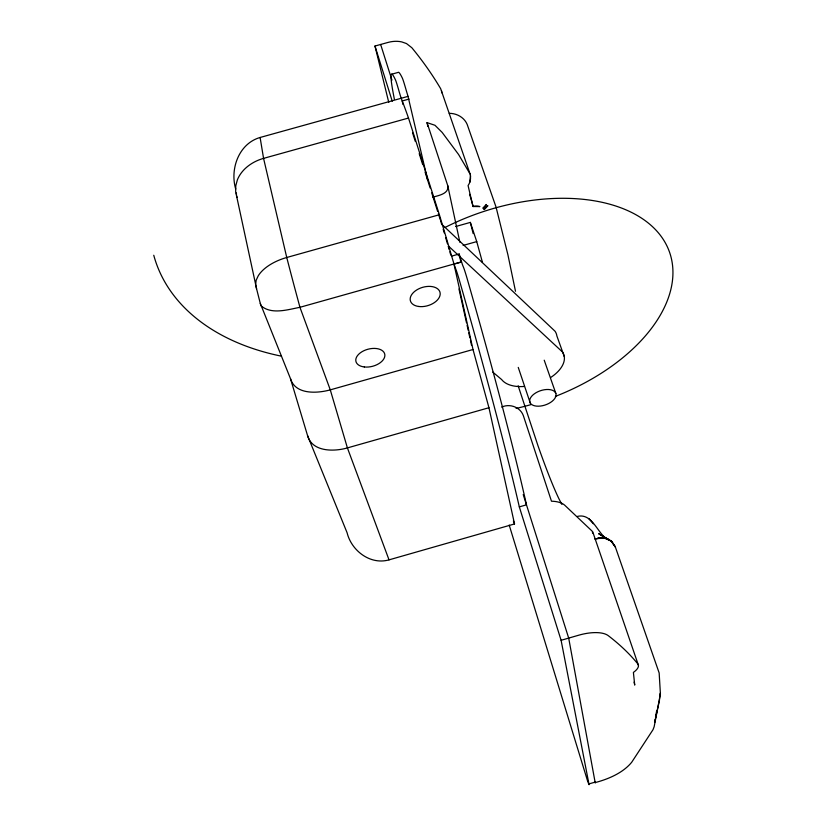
<?xml version="1.0" encoding="UTF-8"?>
<svg xmlns="http://www.w3.org/2000/svg" width="826" height="826" viewBox="0 0 826 826"><rect width="100%" height="100%" fill="white"/><g stroke="black" fill="none" stroke-linecap="round" stroke-linejoin="round"><path stroke-width="1.24" d="M523.219 494.557L568.691 638.095L595.226 782.893L594.937 782.449M605.592 538.18L598.664 533.668L611.539 541.206L615.349 546.977L659.158 672.963L660.418 693.943L654.151 726.735L653.005 729.709L631.673 762.295C622.752 773.167 607.926 779.228 595.226 782.573M660.077 693.375L659.416 700.551L654.667 722.285L655.07 719.756M469.571 194.327A11.626 0.754 74.6 0 1 473.061 206.51A11.327 10.273 -25.6 0 1 479.875 206.583L473.061 206.51A244.527 18.502 74.3 0 1 468.074 185.592C470.397 182.339 471.171 177.745 470.046 173.935L440.692 88.743A585.004 371.308 -0.8 0 0 411.813 47.702L406.454 43.541L401.746 41.909A23.283 17.284 -18.3 0 0 388.117 42.405L374.973 46.039L388.778 102.455M655.514 717.257L656.629 711.01M469.829 182.391L470.531 175.659M592.583 533.111L592.397 531.407L564.674 505.161A29.395 14.393 -17.6 0 0 551.479 501.206L523.364 415.695C520.328 407.094 509.745 403.315 501.661 407.084M427.723 180.419L408.023 96.374L260.107 137.477C238.786 143.579 229.783 169.082 235.709 189.061M509.198 525.068L587.627 781.148L589.021 784.7L588.928 783.926L595.154 782.119M596.021 538.882L600.533 537.767L597.704 538.356L604.715 537.871L608.814 539.399M588.928 783.926L561.102 640.295L578.696 635.215A31.14 12.999 -17.5 0 1 608.287 635.679A789.563 278.155 -9.1 0 1 637.786 663.867L638.457 665.457A17.914 7.166 -17.9 0 1 633.397 672.416L634.719 685.084A14.858 1.156 73.2 0 0 634.1 682.1M451.636 256.112L454.032 264.093A15.828 0.702 74.4 0 0 455.704 268.863A15.694 0.692 74.3 0 1 459.607 281.077A249.689 9.427 74.3 0 1 519.317 506.885L526.482 504.831A249.669 10.511 74.3 0 0 467.227 278.93A15.694 0.764 74.3 0 0 463.272 266.736A15.828 0.774 74.4 0 1 461.569 261.976L459.153 254.005L451.636 256.112L450.284 251.445A235.875 8.89 74.3 0 0 439.38 214.739L408.498 118.046A235.875 8.89 74.3 0 0 402.696 102.228L400.806 97.117A14.651 0.578 74.6 0 1 398.762 90.271A14.372 0.558 74.6 0 0 395.499 79.977A249.689 9.427 74.3 0 0 394.415 99.399M439.38 214.739L286.746 257.495A39.442 21.125 -13.5 0 0 272.425 263.329A39.689 21.115 -13.7 0 0 258.239 275.812L256.153 280.282L255.606 284.629L256.556 288.687A200.79 14.868 74.1 0 0 260.293 303.41L290.494 378.69L307.561 435.612L347.096 532.76C351.463 550.705 370.368 565.232 389.025 559.863L514.526 523.952L488.951 407.724L473.009 349.512L453.949 264M488.951 407.724L347.405 447.909C334.014 451.791 312.156 452.059 307.561 435.612M473.009 349.512L330.286 389.862C317.184 393.486 295.378 394.849 290.494 378.69M432.814 197.177C438.544 195.473 449.406 193.8 447.733 185.602L427.032 122.63L434.972 125.284L442.137 132.397L458.585 154.503L470.046 173.935M455.601 226.541L470.335 222.411L476.747 241.605L482.487 262.472M463.107 245.436L476.747 241.605M461.476 261.894L299.941 307.303C287.665 309.667 271.424 314.912 260.892 305.692L260.293 303.41M454.032 264.093L461.569 261.976M409.097 99.048L402.169 100.978L402.985 104.448M408.498 118.046L263.566 158.375A37.635 29.364 -10.6 0 0 250.123 164.591A37.872 29.684 -10.2 0 0 237.361 179.892L235.782 185.798L235.658 191.735L256.556 288.687M577.477 516.374C591.808 513.06 596.837 531.603 606.336 538.758M391.989 74.133L398.628 72.285A249.669 10.511 74.3 0 1 402.345 78.078A14.372 0.619 74.6 0 1 405.649 88.361A14.651 0.64 74.7 0 0 407.703 95.207L408.023 96.374M594.575 538.882L604.787 537.922L606.852 538.5M449.272 113.358C456.685 113.245 464.222 117.395 467.165 124.396L496.054 207.089M492.823 372.113L501.661 379.568A33.742 19.101 -18.7 0 0 524.489 386.444M448.755 246.324L562.496 352.01A33.742 19.101 -18.7 0 1 550.684 377.492M441.714 224.218L555.051 331.247A33.391 19.287 -18.8 0 1 556.879 335.945L564.303 356.667M593.347 523.767L588.773 518.532M561.876 504.397L559.037 498.987A219.85 15.622 74.3 0 1 537.933 445.596L518.934 388.179A219.85 15.622 74.3 0 1 518.181 385.773M389.025 559.863L347.405 447.909L330.286 389.862L299.941 307.303L294.448 286.89A236.442 12.173 74.1 0 1 286.746 257.495L263.566 158.375L260.107 137.477M544.22 360.198L555.857 393.465A13.701 7.517 -18.6 0 1 538.438 406.196A13.701 7.517 -18.6 0 1 534.308 393.847A13.701 7.517 -18.6 0 1 555.857 393.465M592.738 531.851L638.426 665.271M518.253 367.405L530.251 403.016M412.546 132.79L415.282 141.37M419.195 153.626L422.716 164.663M425.06 172.014L430.139 187.956M431.709 192.85L437.574 211.239M438.348 213.697L440.31 219.819M380.641 44.47L391.937 80.122M374.973 46.039L392.257 101.247M519.317 506.885L561.102 640.295M496.219 207.749L507.918 254.821L515.496 291.279M458.967 288.966L466.525 322.811M467.093 325.32L468.208 330.328M468.765 332.837L469.891 337.855M470.448 340.353L471.574 345.371M441.476 90.674L441.528 90.912A13.536 9.726 -19.3 0 1 441.662 92.78M427.032 122.63L427.858 126.399M459.153 254.005L460.784 261.553M447.733 185.602L459.875 242.317M280.809 356.037A247.459 166.429 -16.6 0 1 153.76 255.255M445.018 227.47A166.356 99.213 -18.9 0 1 663.123 239.22A166.356 99.213 -18.9 0 1 555.371 396.397M531.056 404.595A166.356 99.213 -18.9 0 1 516.105 408.426M514.526 523.952A235.875 8.89 74.3 0 1 513.39 520.917M236.969 197.486A200.79 14.868 74.1 0 1 236.732 195.938M236.515 194.44A200.79 14.868 74.1 0 1 236.308 192.974M440.692 221.048A225.539 8.487 74.3 0 1 441.755 224.569M443.18 229.318A225.539 8.487 74.3 0 1 444.243 232.911M445.689 237.754A225.539 8.487 74.3 0 1 447.496 243.876M448.229 246.344A225.539 8.487 74.3 0 1 449.189 249.597M449.829 251.775A225.539 8.487 74.3 0 1 450.79 255.058M473.164 233.562A244.558 17.315 74.3 0 1 470.335 222.411M486.359 204.518L483.644 208.782L484.408 209.536L487.898 205.736L483.644 208.782L482.807 208.1L486.359 204.518M603.992 537.881L598.22 538.16L604.715 537.871L610.899 540.865L615.349 546.977L611.539 541.206L603.992 537.881M418.586 306.467A15.405 9.52 -16.6 0 0 440.165 293.168A15.405 9.52 -16.6 0 0 416.81 289.895A15.405 9.52 -16.6 0 0 418.586 306.467M364.307 366.961A14.868 8.838 -14.7 0 0 384.813 354.468A14.868 8.838 -14.7 0 0 361.86 351.804A14.868 8.838 -14.7 0 0 364.307 366.961"/></g></svg>
